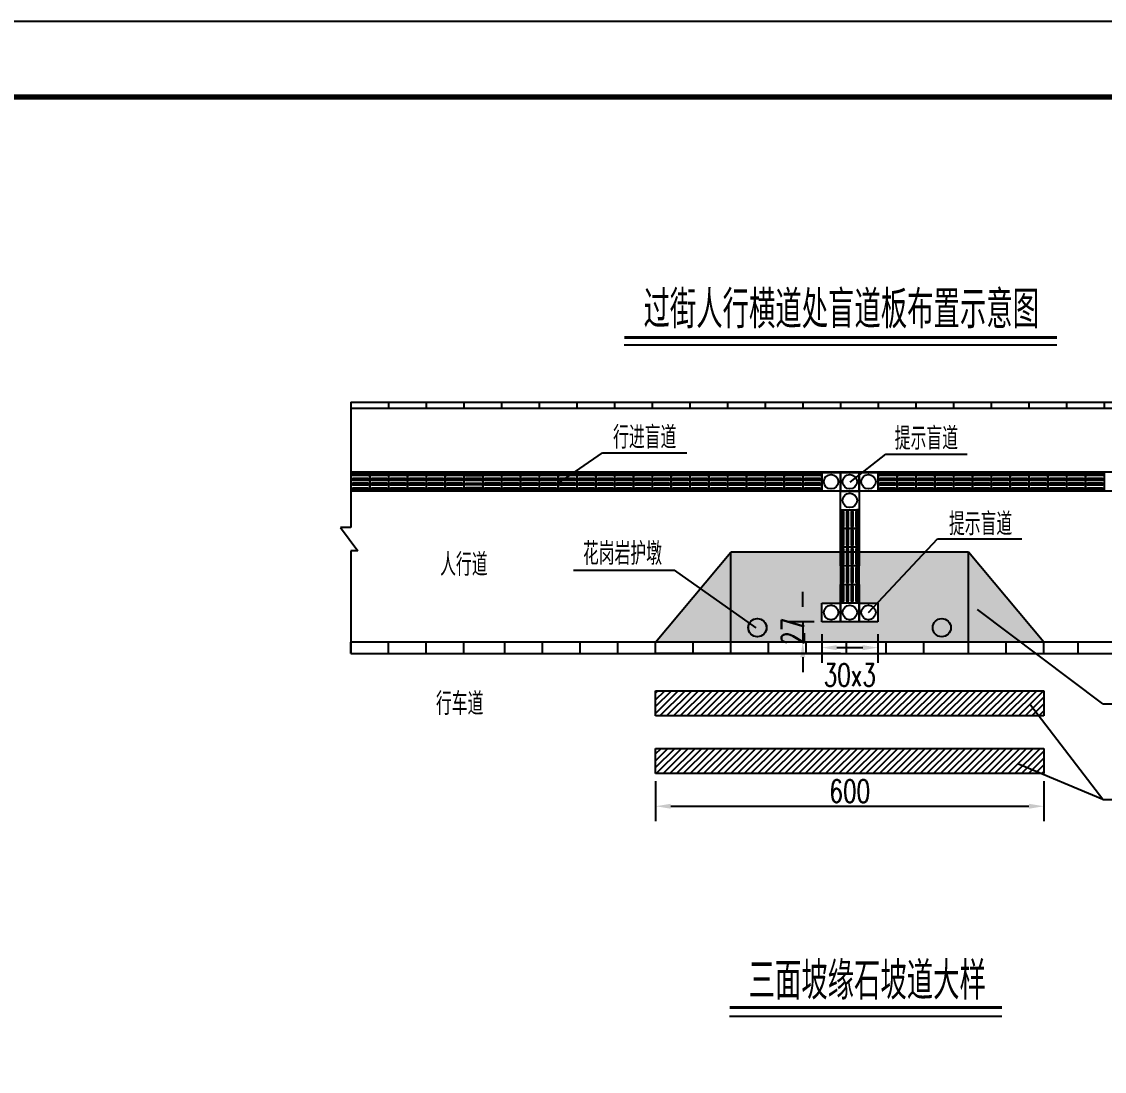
# Model space of a CAD drawing. Extents: x 2509 to 5569, y -317 to -20.
# Drawn here: x 4912.8 to 5056.5, y -159.9 to -20.5 of the extents above; entities that cross this region are included whole.
import ezdxf

# ---------------------------------------------------------------- set-up
doc = ezdxf.new("R2010")
doc.units = 0
doc.header["$LTSCALE"] = 5
doc.header["$PDMODE"] = 32
doc.layers.get('0').update_dxf_attribs({"linetype": 'CONTINUOUS'})
doc.layers.get('Defpoints').update_dxf_attribs({"linetype": 'CONTINUOUS'})
for name, color, linetype in [('DIMENSION', 2, 'CONTINUOUS'), ('PP-COM', 7, 'CONTINUOUS'), ('图框', 7, 'CONTINUOUS'), ('文字字符', 7, 'CONTINUOUS'), ('说明', 7, 'CONTINUOUS')]:
    doc.layers.add(name, color=color, linetype=linetype)
doc.styles.get("Standard").update_dxf_attribs({"font": 'simplex1.shx', "width": 0.7, "bigfont": 'hztxt.shx'})
doc.dimstyles.new('副本 (3)ISO-25', dxfattribs={"dimtxt": 3, "dimasz": 2, "dimexe": 2, "dimexo": 1, "dimgap": 0.5, "dimtad": 1, "dimlfac": 0.83333, "dimdsep": 46, "dimtxsty": 'Standard', "dimcen": 0.9, "dimclrd": 4, "dimclre": 4, "dimclrt": 7, "dimadec": 0, "dimazin": 2, "dimtfac": 1, "dimtmove": 2, "dimatfit": 3, "dimfxl": 0, "dimlwd": -1, "dimlwe": -1, "dimarcsym": 0})
pattern_1 = [(37.5, (4131.9129, -664.8555), (-0.048001, 1.4682397), [0, -1.15824, 0, -1.2954, 0, -1.23825]), (7.5, (4131.913, -664.8555), (1.34857, 2.1504753), [0, -0.62484, 0, -1.04394, 0, -0.40005]), (327.5, (4130.9757, -664.8555), (2.3729771, 0.0043116), [0, -0.381, 0, -1.3716, 0, -1.7907]), (317.5, (4130.9757, -664.8555), (2.2906694, 0.668788), [0, -0.1905, 0, -0.89916, 0, -1.0287])]
pattern_2 = [(45, (4115.5218, -671.3673), (-0.4490128, 0.4490128), [])]

# ---------------------------------------------------------------- blocks, each defined once
blk = doc.blocks.new('2')
blk.add_line((0, 0), (0, -8))
blk = doc.blocks.new('4')
blk.add_line((0, 0), (0, 15))
blk = doc.blocks.new('*D50')
at = {"layer": 'Defpoints', "color": 0}
for p in [(5019, -100.81), (5026.44, -100.81), (5026.44, -103.6)]:
    blk.add_point(p, dxfattribs=at)
at = {"layer": '说明', "color": 4}
for p, q in [((5019, -101.81), (5019, -105.6)), ((5026.44, -101.81), (5026.44, -105.6)), ((5021, -103.6), (5024.44, -103.6))]:
    blk.add_line(p, q, dxfattribs=at)
for points in [[(5021, -103.27), (5021, -103.94), (5019, -103.6)], [(5024.44, -103.27), (5024.44, -103.94), (5026.44, -103.6)]]:
    blk.add_solid(points, dxfattribs=at)
at = {"layer": '说明', "color": 7, "insert": (5022.72, -107.23), "char_height": 3, "attachment_point": 5}
blk.add_mtext('30x3', dxfattribs=at)
blk = doc.blocks.new('*D37')
at = {"layer": 'Defpoints', "color": 0}
for p in [(5019, -100.17), (5016.48, -102.87), (5019, -102.87)]:
    blk.add_point(p, dxfattribs=at)
at = {"layer": '说明', "color": 4}
for p, q in [((5016.48, -98.17), (5016.48, -96.17)), ((5018, -100.17), (5014.48, -100.17)), ((5016.48, -100.17), (5016.48, -102.87)), ((5018, -102.87), (5014.48, -102.87)), ((5016.48, -104.87), (5016.48, -106.87))]:
    blk.add_line(p, q, dxfattribs=at)
for points in [[(5016.15, -98.17), (5016.82, -98.17), (5016.48, -100.17)], [(5016.15, -104.87), (5016.82, -104.87), (5016.48, -102.87)]]:
    blk.add_solid(points, dxfattribs=at)
at = {"layer": '说明', "color": 7, "insert": (5015.15, -101.43), "char_height": 3, "attachment_point": 5, "rotation": 90}
blk.add_mtext('27', dxfattribs=at)
blk = doc.blocks.new('*D52')
at = {"layer": 'Defpoints', "color": 0}
for p in [(4996.95, -120.33), (5048.49, -120.33), (5048.49, -124.66)]:
    blk.add_point(p, dxfattribs=at)
at = {"layer": '说明', "color": 4}
for p, q in [((4996.95, -121.33), (4996.95, -126.66)), ((5048.49, -121.33), (5048.49, -126.66)), ((4998.95, -124.66), (5046.49, -124.66))]:
    blk.add_line(p, q, dxfattribs=at)
for points in [[(4998.95, -124.33), (4998.95, -124.99), (4996.95, -124.66)], [(5046.49, -124.33), (5046.49, -124.99), (5048.49, -124.66)]]:
    blk.add_solid(points, dxfattribs=at)
at = {"layer": '说明', "color": 7, "insert": (5022.72, -122.66), "char_height": 3, "attachment_point": 5}
blk.add_mtext('600', dxfattribs=at)

msp = doc.modelspace()

# ---------------------------------------------------------------- hatches: boundary and pattern name
at = {"layer": 'DIMENSION'}
h = msp.add_hatch(dxfattribs=at)
h.set_pattern_fill('ANSI31', color=256, scale=0.2, style=0)
h.set_pattern_definition(pattern_2)
h.paths.add_polyline_path([(4996.949, -109.323), (4996.949, -112.67), (5048.491, -112.67), (5048.491, -109.323)])
h = msp.add_hatch(dxfattribs=at)
h.set_pattern_fill('ANSI31', color=256, scale=0.2, style=0)
h.set_pattern_definition(pattern_2)
h.paths.add_polyline_path([(5048.491, -120.329), (5048.491, -116.982), (4996.949, -116.982), (4996.949, -120.329)])
at = {"layer": 'PP-COM'}
h = msp.add_hatch(color=256, dxfattribs=at)
edge = h.paths.add_edge_path()
edge.add_arc((5010.462, -100.945), 1.206, 0, 360)
h = msp.add_hatch(color=256, dxfattribs=at)
edge = h.paths.add_edge_path()
edge.add_arc((5034.93, -100.945), 1.206, 0, 360)
at = {"layer": '说明'}
h = msp.add_hatch(dxfattribs=at)
h.set_pattern_fill('AR-SAND', color=2, scale=0.03, style=0)
h.set_pattern_definition(pattern_1)
h.paths.add_polyline_path([(5038.491, -90.91), (5048.491, -102.871), (5038.491, -102.871)])
h.paths.add_polyline_path([(5023.96, -95.211), (5023.96, -92.731), (5023.96, -90.91), (5038.491, -90.91), (5038.491, -102.871), (5006.949, -102.871), (5006.949, -90.91), (5012.691, -90.91), (5019.073, -97.691), (5019, -97.691), (5019, -100.171), (5021.48, -100.171), (5023.96, -100.171), (5026.44, -100.171), (5026.44, -97.691), (5023.96, -97.691)])
h.paths.add_polyline_path([(5033.785, -100.945, 1), (5036.197, -100.945, 1)], flags=16)
h.paths.add_polyline_path([(5009.304, -100.945, 1), (5011.715, -100.945, 1)], flags=16)
h.paths.add_polyline_path([(4958.94, -90.736), (4958.02, -90.736), (4960.299, -87.67), (4958.94, -87.67), (4958.94, -82.811), (5021.48, -82.811), (5021.48, -85.291), (5021.48, -87.771), (5021.48, -90.251), (5021.48, -90.91), (5006.949, -90.91), (5006.949, -102.871), (5006.949, -104.371), (4958.94, -104.371), (4958.94, -102.108), (4986.354, -102.108), (4986.354, -93.656), (4958.94, -93.656)], flags=17)
h.paths.add_polyline_path([(4958.94, -90.736), (4958.02, -90.736), (4960.299, -87.67), (4958.94, -87.67), (4958.94, -82.811), (5021.48, -82.811), (5021.48, -85.291), (5021.48, -87.771), (5021.48, -90.251), (5021.48, -90.91), (5006.949, -90.91), (5006.949, -102.871), (5006.949, -104.371), (4958.94, -104.371), (4958.94, -102.871), (4958.94, -102.108), (4986.354, -102.108), (4986.354, -93.656), (4958.94, -93.656)], flags=17)
h.paths.add_polyline_path([(5012.691, -90.91), (5021.48, -90.91), (5021.48, -92.731), (5021.48, -95.211), (5021.48, -97.691), (5019.073, -97.691)], flags=17)
h.paths.add_polyline_path([(4980.239, -90.266), (4966.545, -90.266), (4966.545, -83.999), (4980.239, -83.999)], flags=8)
h.paths.add_polyline_path([(5011.95, -90.117), (4994.387, -90.117), (4994.387, -83.851), (5011.95, -83.851)], flags=8)
h = msp.add_hatch(dxfattribs=at)
h.set_pattern_fill('AR-SAND', color=2, scale=0.03, style=0)
h.set_pattern_definition(pattern_1)
h.paths.add_polyline_path([(5006.949, -90.91), (4996.949, -102.871), (5006.949, -102.871)])
h.paths.add_polyline_path([(5021.48, -95.211), (5021.48, -92.731), (5021.48, -90.91), (5006.949, -90.91), (5006.949, -102.871), (5038.491, -102.871), (5038.491, -90.91), (5032.749, -90.91), (5026.367, -97.691), (5026.44, -97.691), (5026.44, -100.171), (5023.96, -100.171), (5021.48, -100.171), (5019, -100.171), (5019, -97.691), (5021.48, -97.691)])
h.paths.add_polyline_path([(5011.654, -100.945, -1), (5009.242, -100.945, -1)], flags=16)
h.paths.add_polyline_path([(5036.135, -100.945, -1), (5033.724, -100.945, -1)], flags=16)
h.paths.add_polyline_path([(5086.5, -90.736), (5087.419, -90.736), (5085.141, -87.67), (5086.5, -87.67), (5086.5, -82.811), (5023.96, -82.811), (5023.96, -85.291), (5023.96, -87.771), (5023.96, -90.251), (5023.96, -90.91), (5038.491, -90.91), (5038.491, -102.871), (5038.491, -104.371), (5086.5, -104.371), (5086.5, -102.108), (5059.085, -102.108), (5059.085, -93.656), (5086.5, -93.656)], flags=17)
h.paths.add_polyline_path([(5086.5, -90.736), (5087.419, -90.736), (5085.141, -87.67), (5086.5, -87.67), (5086.5, -82.811), (5023.96, -82.811), (5023.96, -85.291), (5023.96, -87.771), (5023.96, -90.251), (5023.96, -90.91), (5038.491, -90.91), (5038.491, -102.871), (5038.491, -104.371), (5086.5, -104.371), (5086.5, -102.871), (5086.5, -102.108), (5059.085, -102.108), (5059.085, -93.656), (5086.5, -93.656)], flags=17)
h.paths.add_polyline_path([(5032.749, -90.91), (5023.96, -90.91), (5023.96, -92.731), (5023.96, -95.211), (5023.96, -97.691), (5026.367, -97.691)], flags=17)
h.paths.add_polyline_path([(5065.2, -90.266), (5078.894, -90.266), (5078.894, -83.999), (5065.2, -83.999)], flags=8)
h.paths.add_polyline_path([(5033.49, -90.117), (5051.052, -90.117), (5051.052, -83.851), (5033.49, -83.851)], flags=8)

# ---------------------------------------------------------------- linework, layer by layer
for p, q in [((4956.5, -71.023), (5086.5, -71.023)), ((4956.5, -71.023), (4956.5, -71.823)), ((4956.5, -71.023), (4956.5, -87.67)), ((4956.5, -71.823), (5086.5, -71.823)), ((5086.5, -80.311), (4956.5, -80.311)), ((5019, -80.331), (5019, -80.331)), ((5019, -80.331), (5019, -82.811)), ((5021.48, -82.811), (5021.48, -80.331)), ((5023.96, -82.811), (5023.96, -80.331)), ((5026.52, -80.331), (5029, -80.331)), ((5026.52, -82.811), (5026.52, -80.331)), ((5029, -80.331), (5029, -82.811)), ((5029.02, -80.331), (5031.5, -80.331)), ((5029.02, -82.811), (5029.02, -80.331)), ((5031.5, -80.331), (5031.5, -82.811)), ((5031.52, -80.331), (5034, -80.331)), ((5031.52, -82.811), (5031.52, -80.331)), ((5034, -80.331), (5034, -82.811)), ((5034.02, -80.331), (5036.5, -80.331)), ((5034.02, -82.811), (5034.02, -80.331)), ((5036.5, -80.331), (5036.5, -82.811)), ((5036.52, -80.331), (5039, -80.331)), ((5036.52, -82.811), (5036.52, -80.331)), ((5039, -80.331), (5039, -82.811)), ((5039.02, -80.331), (5041.5, -80.331)), ((5039.02, -82.811), (5039.02, -80.331)), ((5041.5, -80.331), (5041.5, -82.811)), ((5041.52, -80.331), (5044, -80.331)), ((5041.52, -82.811), (5041.52, -80.331)), ((5044, -80.331), (5044, -82.811)), ((5044.02, -80.331), (5046.5, -80.331)), ((5044.02, -82.811), (5044.02, -80.331)), ((5046.5, -80.331), (5046.5, -82.811)), ((5046.52, -80.331), (5049, -80.331)), ((5046.52, -82.811), (5046.52, -80.331)), ((5049, -80.331), (5049, -82.811)), ((5049.02, -80.331), (5051.5, -80.331)), ((5049.02, -82.811), (5049.02, -80.331)), ((5051.5, -80.331), (5051.5, -82.811)), ((5051.52, -80.331), (5054, -80.331)), ((5051.52, -82.811), (5051.52, -80.331)), ((5054, -80.331), (5054, -82.811)), ((5054.02, -80.331), (5056.5, -80.331)), ((5054.02, -82.811), (5054.02, -80.331)), ((5056.5, -80.331), (5056.5, -82.811)), ((5086.5, -82.811), (4956.5, -82.811)), ((4956.52, -82.811), (4956.52, -82.501)), ((4959, -82.811), (4956.52, -82.811)), ((4961.52, -82.811), (4961.52, -82.501)), ((4964.02, -82.811), (4964.02, -82.501)), ((4966.52, -82.811), (4966.52, -82.501)), ((4969.02, -82.811), (4969.02, -82.501)), ((4971.52, -82.811), (4971.52, -82.501)), ((4974.02, -82.811), (4974.02, -82.501)), ((4976.52, -82.811), (4976.52, -82.501)), ((4979.02, -82.811), (4979.02, -82.501)), ((4981.52, -82.811), (4981.52, -82.501)), ((4984.02, -82.811), (4984.02, -82.501)), ((4986.52, -82.811), (4986.52, -82.501)), ((4989.02, -82.811), (4989.02, -82.501)), ((4991.52, -82.811), (4991.52, -82.501)), ((4994.02, -82.811), (4994.02, -82.501)), ((4996.52, -82.811), (4996.52, -82.501)), ((4999.02, -82.811), (4999.02, -82.501)), ((5001.52, -82.811), (5001.52, -82.501)), ((5004.02, -82.811), (5004.02, -82.501)), ((5006.52, -82.811), (5006.52, -82.501)), ((5009.02, -82.811), (5009.02, -82.501)), ((5021.48, -82.811), (5019, -82.811)), ((5021.48, -82.811), (5021.17, -82.811)), ((5023.96, -82.811), (5021.48, -82.811)), ((5021.48, -85.291), (5021.48, -82.811)), ((5021.48, -82.811), (5023.96, -82.811)), ((5023.96, -82.811), (5023.65, -82.811)), ((5026.44, -82.811), (5023.96, -82.811)), ((5023.96, -82.811), (5023.96, -85.291)), ((5026.44, -82.811), (5026.13, -82.811)), ((5029.02, -82.811), (5029.02, -82.501)), ((5031.52, -82.811), (5031.52, -82.501)), ((5034.02, -82.811), (5034.02, -82.501)), ((5036.52, -82.811), (5036.52, -82.501)), ((5039.02, -82.811), (5039.02, -82.501)), ((5041.52, -82.811), (5041.52, -82.501)), ((5044.02, -82.811), (5044.02, -82.501)), ((5046.52, -82.811), (5046.52, -82.501)), ((5049.02, -82.811), (5049.02, -82.501)), ((5021.48, -85.291), (5023.96, -85.291)), ((5021.48, -85.291), (5021.79, -85.291)), ((5023.96, -85.291), (5023.65, -85.291)), ((5021.48, -87.771), (5023.96, -87.771)), ((5021.48, -87.771), (5021.79, -87.771)), ((5023.96, -90.251), (5021.48, -90.251)), ((5021.48, -90.251), (5021.79, -90.251)), ((5038.491, -90.91), (5006.949, -90.91)), ((5023.96, -92.731), (5021.48, -92.731)), ((5021.48, -92.731), (5021.79, -92.731)), ((5021.48, -95.211), (5023.96, -95.211)), ((5021.48, -95.211), (5021.79, -95.211)), ((5019, -100.171), (5019, -97.691)), ((5019, -97.691), (5021.48, -97.691)), ((5021.48, -100.171), (5021.48, -97.691)), ((5021.48, -97.691), (5021.48, -100.171)), ((5023.96, -97.691), (5021.48, -97.691)), ((5023.96, -97.691), (5023.96, -100.171)), ((5023.96, -100.171), (5023.96, -97.691)), ((5023.96, -97.691), (5026.44, -97.691)), ((5026.44, -97.691), (5026.44, -100.171)), ((5021.48, -100.171), (5019, -100.171)), ((5023.96, -100.171), (5021.48, -100.171)), ((5026.44, -100.171), (5023.96, -100.171)), ((5086.5, -102.871), (4956.5, -102.871)), ((4956.5, -104.371), (5086.5, -104.371)), ((5021.5, -104.371), (4996.949, -104.371)), ((4996.949, -109.323), (5048.491, -109.323)), ((4996.949, -112.67), (4996.949, -109.323)), ((5048.491, -109.323), (5048.491, -112.67)), ((5048.491, -112.67), (4996.949, -112.67)), ((4996.949, -116.982), (5048.491, -116.982)), ((4996.949, -120.329), (4996.949, -116.982)), ((5048.491, -116.982), (5048.491, -120.329)), ((5048.491, -120.329), (4996.949, -120.329))]:
    msp.add_line(p, q)
for points in [[(5149.201, -317.485), (5149.201, -20.485), (4729.201, -20.485), (4729.201, -317.485)], [(5023.96, -85.291), (5023.96, -87.771), (5021.48, -87.771), (5021.48, -85.291)]]:
    msp.add_lwpolyline(points, close=True)
for points in [[(4956.52, -82.811), (4956.52, -80.331), (4959, -80.331), (4959, -82.811)], [(4959.02, -82.811), (4959.02, -80.331), (4961.5, -80.331), (4961.5, -82.811)], [(4961.52, -82.811), (4961.52, -80.331), (4964, -80.331), (4964, -82.811)], [(4964.02, -82.811), (4964.02, -80.331), (4966.5, -80.331), (4966.5, -82.811)], [(4966.52, -82.811), (4966.52, -80.331), (4969, -80.331), (4969, -82.811)], [(4969.02, -82.811), (4969.02, -80.331), (4971.5, -80.331), (4971.5, -82.811)], [(4971.52, -82.811), (4971.52, -80.331), (4974, -80.331), (4974, -82.811)], [(4974.02, -82.811), (4974.02, -80.331), (4976.5, -80.331), (4976.5, -82.811)], [(4976.52, -82.811), (4976.52, -80.331), (4979, -80.331), (4979, -82.811)], [(4979.02, -82.811), (4979.02, -80.331), (4981.5, -80.331), (4981.5, -82.811)], [(4981.52, -82.811), (4981.52, -80.331), (4984, -80.331), (4984, -82.811)], [(4984.02, -82.811), (4984.02, -80.331), (4986.5, -80.331), (4986.5, -82.811)], [(4986.52, -82.811), (4986.52, -80.331), (4989, -80.331), (4989, -82.811)], [(4989.02, -82.811), (4989.02, -80.331), (4991.5, -80.331), (4991.5, -82.811)], [(4991.52, -82.811), (4991.52, -80.331), (4994, -80.331), (4994, -82.811)], [(4994.02, -82.811), (4994.02, -80.331), (4996.5, -80.331), (4996.5, -82.811)], [(4996.52, -82.811), (4996.52, -80.331), (4999, -80.331), (4999, -82.811)], [(4999.02, -82.811), (4999.02, -80.331), (5001.5, -80.331), (5001.5, -82.811)], [(5001.52, -82.811), (5001.52, -80.331), (5004, -80.331), (5004, -82.811)], [(5004.02, -82.811), (5004.02, -80.331), (5006.5, -80.331), (5006.5, -82.811)], [(5006.52, -82.811), (5006.52, -80.331), (5009, -80.331), (5009, -82.811)], [(5009.02, -82.811), (5009.02, -80.331), (5011.5, -80.331), (5011.5, -82.811)], [(5011.52, -82.811), (5011.52, -80.331), (5014, -80.331), (5014, -82.811)], [(5014.02, -82.811), (5014.02, -80.331), (5016.5, -80.331), (5016.5, -82.811)], [(5016.52, -82.811), (5016.52, -80.331), (5019, -80.331)], [(5019, -82.811), (5019, -80.331), (5021.48, -80.331), (5021.48, -82.811)], [(5021.48, -80.331), (5023.96, -80.331), (5023.96, -82.811)], [(5023.96, -80.331), (5026.44, -80.331), (5026.44, -82.811)], [(5021.48, -92.731), (5021.48, -95.211), (5023.96, -95.211), (5023.96, -92.731), (5021.48, -92.731), (5021.48, -90.251), (5021.48, -87.771)], [(5023.96, -87.771), (5023.96, -90.251), (5021.48, -90.251)], [(5023.96, -90.251), (5023.96, -92.731)], [(5023.96, -95.211), (5023.96, -97.691), (5021.48, -97.691), (5021.48, -95.211)]]:
    msp.add_lwpolyline(points)
at = {"color": 11}
for points in [[(4961.685, -80.641), (4961.685, -80.628)], [(4964.185, -80.641), (4964.185, -80.628)], [(4966.685, -80.641), (4966.685, -80.628)], [(4969.185, -80.641), (4969.185, -80.628)], [(4971.685, -80.641), (4971.685, -80.628)], [(4981.685, -80.641), (4981.685, -80.628)], [(4984.185, -80.641), (4984.185, -80.628)], [(4986.685, -80.641), (4986.685, -80.628)], [(4989.185, -80.641), (4989.185, -80.628)], [(5026.685, -80.641), (5026.685, -80.628)], [(5029.185, -80.641), (5029.185, -80.628)], [(5023.65, -85.456), (5023.662, -85.456)]]:
    msp.add_lwpolyline(points, dxfattribs=at)
at = {"color": 1}
for centre in [(5020.24, -81.571), (5022.72, -81.571), (5025.2, -81.571), (5022.72, -84.051), (5020.24, -98.931), (5022.72, -98.931), (5025.2, -98.931)]:
    msp.add_circle(centre, 0.959, dxfattribs=at)
at = {"layer": 'DIMENSION', "color": 8}
for points in [[(4956.81, -80.766, -1), (4956.81, -80.516), (4957.76, -80.516), (4958.71, -80.516, -1), (4958.71, -80.766), (4957.76, -80.766)], [(4956.81, -81.386), (4957.76, -81.386), (4958.71, -81.386, 1), (4958.71, -81.136), (4957.76, -81.136), (4956.81, -81.136, 1)], [(4956.81, -82.006), (4957.76, -82.006), (4958.71, -82.006, 1), (4958.71, -81.756), (4957.76, -81.756), (4956.81, -81.756, 1)], [(4959.31, -80.766, -1), (4959.31, -80.516), (4960.26, -80.516), (4961.21, -80.516, -1), (4961.21, -80.766), (4960.26, -80.766)], [(4959.31, -81.386), (4960.26, -81.386), (4961.21, -81.386, 1), (4961.21, -81.136), (4960.26, -81.136), (4959.31, -81.136, 1)], [(4959.31, -82.006), (4960.26, -82.006), (4961.21, -82.006, 1), (4961.21, -81.756), (4960.26, -81.756), (4959.31, -81.756, 1)], [(4961.81, -80.766, -1), (4961.81, -80.516), (4962.76, -80.516), (4963.71, -80.516, -1), (4963.71, -80.766), (4962.76, -80.766)], [(4961.81, -81.386), (4962.76, -81.386), (4963.71, -81.386, 1), (4963.71, -81.136), (4962.76, -81.136), (4961.81, -81.136, 1)], [(4961.81, -82.006), (4962.76, -82.006), (4963.71, -82.006, 1), (4963.71, -81.756), (4962.76, -81.756), (4961.81, -81.756, 1)], [(4964.31, -80.766, -1), (4964.31, -80.516), (4965.26, -80.516), (4966.21, -80.516, -1), (4966.21, -80.766), (4965.26, -80.766)], [(4964.31, -81.386), (4965.26, -81.386), (4966.21, -81.386, 1), (4966.21, -81.136), (4965.26, -81.136), (4964.31, -81.136, 1)], [(4964.31, -82.006), (4965.26, -82.006), (4966.21, -82.006, 1), (4966.21, -81.756), (4965.26, -81.756), (4964.31, -81.756, 1)], [(4966.81, -80.766, -1), (4966.81, -80.516), (4967.76, -80.516), (4968.71, -80.516, -1), (4968.71, -80.766), (4967.76, -80.766)], [(4966.81, -81.386), (4967.76, -81.386), (4968.71, -81.386, 1), (4968.71, -81.136), (4967.76, -81.136), (4966.81, -81.136, 1)], [(4966.81, -82.006), (4967.76, -82.006), (4968.71, -82.006, 1), (4968.71, -81.756), (4967.76, -81.756), (4966.81, -81.756, 1)], [(4969.31, -80.766, -1), (4969.31, -80.516), (4970.26, -80.516), (4971.21, -80.516, -1), (4971.21, -80.766), (4970.26, -80.766)], [(4969.31, -81.386), (4970.26, -81.386), (4971.21, -81.386, 1), (4971.21, -81.136), (4970.26, -81.136), (4969.31, -81.136, 1)], [(4969.31, -82.006), (4970.26, -82.006), (4971.21, -82.006, 1), (4971.21, -81.756), (4970.26, -81.756), (4969.31, -81.756, 1)], [(4973.71, -80.516), (4972.76, -80.516), (4971.81, -80.516, 1), (4971.81, -80.766), (4972.76, -80.766), (4973.71, -80.766, 1)], [(4973.71, -81.136), (4972.76, -81.136), (4971.81, -81.136, 1), (4971.81, -81.386), (4972.76, -81.386), (4973.71, -81.386, 1)], [(4973.71, -81.756, -1), (4973.71, -82.006), (4972.76, -82.006), (4971.81, -82.006, -1), (4971.81, -81.756), (4972.76, -81.756)], [(4974.31, -80.766, -1), (4974.31, -80.516), (4975.26, -80.516), (4976.21, -80.516, -1), (4976.21, -80.766), (4975.26, -80.766)], [(4974.31, -81.386), (4975.26, -81.386), (4976.21, -81.386, 1), (4976.21, -81.136), (4975.26, -81.136), (4974.31, -81.136, 1)], [(4974.31, -82.006), (4975.26, -82.006), (4976.21, -82.006, 1), (4976.21, -81.756), (4975.26, -81.756), (4974.31, -81.756, 1)], [(4976.81, -80.766, -1), (4976.81, -80.516), (4977.76, -80.516), (4978.71, -80.516, -1), (4978.71, -80.766), (4977.76, -80.766)], [(4976.81, -81.386), (4977.76, -81.386), (4978.71, -81.386, 1), (4978.71, -81.136), (4977.76, -81.136), (4976.81, -81.136, 1)], [(4976.81, -82.006), (4977.76, -82.006), (4978.71, -82.006, 1), (4978.71, -81.756), (4977.76, -81.756), (4976.81, -81.756, 1)], [(4979.31, -80.766, -1), (4979.31, -80.516), (4980.26, -80.516), (4981.21, -80.516, -1), (4981.21, -80.766), (4980.26, -80.766)], [(4979.31, -81.386), (4980.26, -81.386), (4981.21, -81.386, 1), (4981.21, -81.136), (4980.26, -81.136), (4979.31, -81.136, 1)], [(4979.31, -82.006), (4980.26, -82.006), (4981.21, -82.006, 1), (4981.21, -81.756), (4980.26, -81.756), (4979.31, -81.756, 1)], [(4981.81, -80.766, -1), (4981.81, -80.516), (4982.76, -80.516), (4983.71, -80.516, -1), (4983.71, -80.766), (4982.76, -80.766)], [(4981.81, -81.386), (4982.76, -81.386), (4983.71, -81.386, 1), (4983.71, -81.136), (4982.76, -81.136), (4981.81, -81.136, 1)], [(4981.81, -82.006), (4982.76, -82.006), (4983.71, -82.006, 1), (4983.71, -81.756), (4982.76, -81.756), (4981.81, -81.756, 1)], [(4984.31, -80.766, -1), (4984.31, -80.516), (4985.26, -80.516), (4986.21, -80.516, -1), (4986.21, -80.766), (4985.26, -80.766)], [(4984.31, -81.386), (4985.26, -81.386), (4986.21, -81.386, 1), (4986.21, -81.136), (4985.26, -81.136), (4984.31, -81.136, 1)], [(4984.31, -82.006), (4985.26, -82.006), (4986.21, -82.006, 1), (4986.21, -81.756), (4985.26, -81.756), (4984.31, -81.756, 1)], [(4986.81, -80.766, -1), (4986.81, -80.516), (4987.76, -80.516), (4988.71, -80.516, -1), (4988.71, -80.766), (4987.76, -80.766)], [(4986.81, -81.386), (4987.76, -81.386), (4988.71, -81.386, 1), (4988.71, -81.136), (4987.76, -81.136), (4986.81, -81.136, 1)], [(4986.81, -82.006), (4987.76, -82.006), (4988.71, -82.006, 1), (4988.71, -81.756), (4987.76, -81.756), (4986.81, -81.756, 1)], [(4989.31, -80.766, -1), (4989.31, -80.516), (4990.26, -80.516), (4991.21, -80.516, -1), (4991.21, -80.766), (4990.26, -80.766)], [(4989.31, -81.386), (4990.26, -81.386), (4991.21, -81.386, 1), (4991.21, -81.136), (4990.26, -81.136), (4989.31, -81.136, 1)], [(4989.31, -82.006), (4990.26, -82.006), (4991.21, -82.006, 1), (4991.21, -81.756), (4990.26, -81.756), (4989.31, -81.756, 1)], [(4991.81, -80.766, -1), (4991.81, -80.516), (4992.76, -80.516), (4993.71, -80.516, -1), (4993.71, -80.766), (4992.76, -80.766)], [(4991.81, -81.386), (4992.76, -81.386), (4993.71, -81.386, 1), (4993.71, -81.136), (4992.76, -81.136), (4991.81, -81.136, 1)], [(4991.81, -82.006), (4992.76, -82.006), (4993.71, -82.006, 1), (4993.71, -81.756), (4992.76, -81.756), (4991.81, -81.756, 1)], [(4994.31, -80.766, -1), (4994.31, -80.516), (4995.26, -80.516), (4996.21, -80.516, -1), (4996.21, -80.766), (4995.26, -80.766)], [(4994.31, -81.386), (4995.26, -81.386), (4996.21, -81.386, 1), (4996.21, -81.136), (4995.26, -81.136), (4994.31, -81.136, 1)], [(4994.31, -82.006), (4995.26, -82.006), (4996.21, -82.006, 1), (4996.21, -81.756), (4995.26, -81.756), (4994.31, -81.756, 1)], [(4996.81, -80.766, -1), (4996.81, -80.516), (4997.76, -80.516), (4998.71, -80.516, -1), (4998.71, -80.766), (4997.76, -80.766)], [(4996.81, -81.386), (4997.76, -81.386), (4998.71, -81.386, 1), (4998.71, -81.136), (4997.76, -81.136), (4996.81, -81.136, 1)], [(4996.81, -82.006), (4997.76, -82.006), (4998.71, -82.006, 1), (4998.71, -81.756), (4997.76, -81.756), (4996.81, -81.756, 1)], [(4999.31, -80.766, -1), (4999.31, -80.516), (5000.26, -80.516), (5001.21, -80.516, -1), (5001.21, -80.766), (5000.26, -80.766)], [(4999.31, -81.386), (5000.26, -81.386), (5001.21, -81.386, 1), (5001.21, -81.136), (5000.26, -81.136), (4999.31, -81.136, 1)], [(4999.31, -82.006), (5000.26, -82.006), (5001.21, -82.006, 1), (5001.21, -81.756), (5000.26, -81.756), (4999.31, -81.756, 1)], [(5001.81, -80.766, -1), (5001.81, -80.516), (5002.76, -80.516), (5003.71, -80.516, -1), (5003.71, -80.766), (5002.76, -80.766)], [(5001.81, -81.386), (5002.76, -81.386), (5003.71, -81.386, 1), (5003.71, -81.136), (5002.76, -81.136), (5001.81, -81.136, 1)], [(5001.81, -82.006), (5002.76, -82.006), (5003.71, -82.006, 1), (5003.71, -81.756), (5002.76, -81.756), (5001.81, -81.756, 1)], [(5004.31, -80.766, -1), (5004.31, -80.516), (5005.26, -80.516), (5006.21, -80.516, -1), (5006.21, -80.766), (5005.26, -80.766)], [(5004.31, -81.386), (5005.26, -81.386), (5006.21, -81.386, 1), (5006.21, -81.136), (5005.26, -81.136), (5004.31, -81.136, 1)], [(5004.31, -82.006), (5005.26, -82.006), (5006.21, -82.006, 1), (5006.21, -81.756), (5005.26, -81.756), (5004.31, -81.756, 1)], [(5006.81, -80.766, -1), (5006.81, -80.516), (5007.76, -80.516), (5008.71, -80.516, -1), (5008.71, -80.766), (5007.76, -80.766)], [(5006.81, -81.386), (5007.76, -81.386), (5008.71, -81.386, 1), (5008.71, -81.136), (5007.76, -81.136), (5006.81, -81.136, 1)], [(5006.81, -82.006), (5007.76, -82.006), (5008.71, -82.006, 1), (5008.71, -81.756), (5007.76, -81.756), (5006.81, -81.756, 1)], [(5009.31, -80.766, -1), (5009.31, -80.516), (5010.26, -80.516), (5011.21, -80.516, -1), (5011.21, -80.766), (5010.26, -80.766)], [(5009.31, -81.386), (5010.26, -81.386), (5011.21, -81.386, 1), (5011.21, -81.136), (5010.26, -81.136), (5009.31, -81.136, 1)], [(5009.31, -82.006), (5010.26, -82.006), (5011.21, -82.006, 1), (5011.21, -81.756), (5010.26, -81.756), (5009.31, -81.756, 1)], [(5011.81, -80.766, -1), (5011.81, -80.516), (5012.76, -80.516), (5013.71, -80.516, -1), (5013.71, -80.766), (5012.76, -80.766)], [(5011.81, -81.386), (5012.76, -81.386), (5013.71, -81.386, 1), (5013.71, -81.136), (5012.76, -81.136), (5011.81, -81.136, 1)], [(5011.81, -82.006), (5012.76, -82.006), (5013.71, -82.006, 1), (5013.71, -81.756), (5012.76, -81.756), (5011.81, -81.756, 1)], [(5014.31, -80.766, -1), (5014.31, -80.516), (5015.26, -80.516), (5016.21, -80.516, -1), (5016.21, -80.766), (5015.26, -80.766)], [(5014.31, -81.386), (5015.26, -81.386), (5016.21, -81.386, 1), (5016.21, -81.136), (5015.26, -81.136), (5014.31, -81.136, 1)], [(5014.31, -82.006), (5015.26, -82.006), (5016.21, -82.006, 1), (5016.21, -81.756), (5015.26, -81.756), (5014.31, -81.756, 1)], [(5016.81, -80.766, -1), (5016.81, -80.516), (5017.76, -80.516), (5018.71, -80.516, -1), (5018.71, -80.766), (5017.76, -80.766)], [(5016.81, -81.386), (5017.76, -81.386), (5018.71, -81.386, 1), (5018.71, -81.136), (5017.76, -81.136), (5016.81, -81.136, 1)], [(5016.81, -82.006), (5017.76, -82.006), (5018.71, -82.006, 1), (5018.71, -81.756), (5017.76, -81.756), (5016.81, -81.756, 1)], [(5026.81, -80.766, -1), (5026.81, -80.516), (5027.76, -80.516), (5028.71, -80.516, -1), (5028.71, -80.766), (5027.76, -80.766)], [(5026.81, -81.386), (5027.76, -81.386), (5028.71, -81.386, 1), (5028.71, -81.136), (5027.76, -81.136), (5026.81, -81.136, 1)], [(5026.81, -82.006), (5027.76, -82.006), (5028.71, -82.006, 1), (5028.71, -81.756), (5027.76, -81.756), (5026.81, -81.756, 1)], [(5029.31, -80.766, -1), (5029.31, -80.516), (5030.26, -80.516), (5031.21, -80.516, -1), (5031.21, -80.766), (5030.26, -80.766)], [(5029.31, -81.386), (5030.26, -81.386), (5031.21, -81.386, 1), (5031.21, -81.136), (5030.26, -81.136), (5029.31, -81.136, 1)], [(5029.31, -82.006), (5030.26, -82.006), (5031.21, -82.006, 1), (5031.21, -81.756), (5030.26, -81.756), (5029.31, -81.756, 1)], [(5031.81, -80.766, -1), (5031.81, -80.516), (5032.76, -80.516), (5033.71, -80.516, -1), (5033.71, -80.766), (5032.76, -80.766)], [(5031.81, -81.386), (5032.76, -81.386), (5033.71, -81.386, 1), (5033.71, -81.136), (5032.76, -81.136), (5031.81, -81.136, 1)], [(5031.81, -82.006), (5032.76, -82.006), (5033.71, -82.006, 1), (5033.71, -81.756), (5032.76, -81.756), (5031.81, -81.756, 1)], [(5034.31, -80.766, -1), (5034.31, -80.516), (5035.26, -80.516), (5036.21, -80.516, -1), (5036.21, -80.766), (5035.26, -80.766)], [(5034.31, -81.386), (5035.26, -81.386), (5036.21, -81.386, 1), (5036.21, -81.136), (5035.26, -81.136), (5034.31, -81.136, 1)], [(5034.31, -82.006), (5035.26, -82.006), (5036.21, -82.006, 1), (5036.21, -81.756), (5035.26, -81.756), (5034.31, -81.756, 1)], [(5036.81, -80.766, -1), (5036.81, -80.516), (5037.76, -80.516), (5038.71, -80.516, -1), (5038.71, -80.766), (5037.76, -80.766)], [(5036.81, -81.386), (5037.76, -81.386), (5038.71, -81.386, 1), (5038.71, -81.136), (5037.76, -81.136), (5036.81, -81.136, 1)], [(5036.81, -82.006), (5037.76, -82.006), (5038.71, -82.006, 1), (5038.71, -81.756), (5037.76, -81.756), (5036.81, -81.756, 1)], [(5039.31, -80.766, -1), (5039.31, -80.516), (5040.26, -80.516), (5041.21, -80.516, -1), (5041.21, -80.766), (5040.26, -80.766)], [(5039.31, -81.386), (5040.26, -81.386), (5041.21, -81.386, 1), (5041.21, -81.136), (5040.26, -81.136), (5039.31, -81.136, 1)], [(5039.31, -82.006), (5040.26, -82.006), (5041.21, -82.006, 1), (5041.21, -81.756), (5040.26, -81.756), (5039.31, -81.756, 1)], [(5041.81, -80.766, -1), (5041.81, -80.516), (5042.76, -80.516), (5043.71, -80.516, -1), (5043.71, -80.766), (5042.76, -80.766)], [(5041.81, -81.386), (5042.76, -81.386), (5043.71, -81.386, 1), (5043.71, -81.136), (5042.76, -81.136), (5041.81, -81.136, 1)], [(5041.81, -82.006), (5042.76, -82.006), (5043.71, -82.006, 1), (5043.71, -81.756), (5042.76, -81.756), (5041.81, -81.756, 1)], [(5044.31, -80.766, -1), (5044.31, -80.516), (5045.26, -80.516), (5046.21, -80.516, -1), (5046.21, -80.766), (5045.26, -80.766)], [(5044.31, -81.386), (5045.26, -81.386), (5046.21, -81.386, 1), (5046.21, -81.136), (5045.26, -81.136), (5044.31, -81.136, 1)], [(5044.31, -82.006), (5045.26, -82.006), (5046.21, -82.006, 1), (5046.21, -81.756), (5045.26, -81.756), (5044.31, -81.756, 1)], [(5046.81, -80.766, -1), (5046.81, -80.516), (5047.76, -80.516), (5048.71, -80.516, -1), (5048.71, -80.766), (5047.76, -80.766)], [(5046.81, -81.386), (5047.76, -81.386), (5048.71, -81.386, 1), (5048.71, -81.136), (5047.76, -81.136), (5046.81, -81.136, 1)], [(5046.81, -82.006), (5047.76, -82.006), (5048.71, -82.006, 1), (5048.71, -81.756), (5047.76, -81.756), (5046.81, -81.756, 1)], [(5049.31, -80.766, -1), (5049.31, -80.516), (5050.26, -80.516), (5051.21, -80.516, -1), (5051.21, -80.766), (5050.26, -80.766)], [(5049.31, -81.386), (5050.26, -81.386), (5051.21, -81.386, 1), (5051.21, -81.136), (5050.26, -81.136), (5049.31, -81.136, 1)], [(5049.31, -82.006), (5050.26, -82.006), (5051.21, -82.006, 1), (5051.21, -81.756), (5050.26, -81.756), (5049.31, -81.756, 1)], [(5051.81, -80.766, -1), (5051.81, -80.516), (5052.76, -80.516), (5053.71, -80.516, -1), (5053.71, -80.766), (5052.76, -80.766)], [(5051.81, -81.386), (5052.76, -81.386), (5053.71, -81.386, 1), (5053.71, -81.136), (5052.76, -81.136), (5051.81, -81.136, 1)], [(5051.81, -82.006), (5052.76, -82.006), (5053.71, -82.006, 1), (5053.71, -81.756), (5052.76, -81.756), (5051.81, -81.756, 1)], [(5054.31, -80.766, -1), (5054.31, -80.516), (5055.26, -80.516), (5056.21, -80.516, -1), (5056.21, -80.766), (5055.26, -80.766)], [(5054.31, -81.386), (5055.26, -81.386), (5056.21, -81.386, 1), (5056.21, -81.136), (5055.26, -81.136), (5054.31, -81.136, 1)], [(5054.31, -82.006), (5055.26, -82.006), (5056.21, -82.006, 1), (5056.21, -81.756), (5055.26, -81.756), (5054.31, -81.756, 1)], [(4956.81, -82.626, -1), (4956.81, -82.376), (4957.76, -82.376), (4958.71, -82.376, -1), (4958.71, -82.626), (4957.76, -82.626)], [(4959.31, -82.626, -1), (4959.31, -82.376), (4960.26, -82.376), (4961.21, -82.376, -1), (4961.21, -82.626), (4960.26, -82.626)], [(4961.81, -82.626, -1), (4961.81, -82.376), (4962.76, -82.376), (4963.71, -82.376, -1), (4963.71, -82.626), (4962.76, -82.626)], [(4964.31, -82.626, -1), (4964.31, -82.376), (4965.26, -82.376), (4966.21, -82.376, -1), (4966.21, -82.626), (4965.26, -82.626)], [(4966.81, -82.626, -1), (4966.81, -82.376), (4967.76, -82.376), (4968.71, -82.376, -1), (4968.71, -82.626), (4967.76, -82.626)], [(4969.31, -82.626, -1), (4969.31, -82.376), (4970.26, -82.376), (4971.21, -82.376, -1), (4971.21, -82.626), (4970.26, -82.626)], [(4973.71, -82.376), (4972.76, -82.376), (4971.81, -82.376, 1), (4971.81, -82.626), (4972.76, -82.626), (4973.71, -82.626, 1)], [(4974.31, -82.626, -1), (4974.31, -82.376), (4975.26, -82.376), (4976.21, -82.376, -1), (4976.21, -82.626), (4975.26, -82.626)], [(4976.81, -82.626, -1), (4976.81, -82.376), (4977.76, -82.376), (4978.71, -82.376, -1), (4978.71, -82.626), (4977.76, -82.626)], [(4979.31, -82.626, -1), (4979.31, -82.376), (4980.26, -82.376), (4981.21, -82.376, -1), (4981.21, -82.626), (4980.26, -82.626)], [(4981.81, -82.626, -1), (4981.81, -82.376), (4982.76, -82.376), (4983.71, -82.376, -1), (4983.71, -82.626), (4982.76, -82.626)], [(4984.31, -82.626, -1), (4984.31, -82.376), (4985.26, -82.376), (4986.21, -82.376, -1), (4986.21, -82.626), (4985.26, -82.626)], [(4986.81, -82.626, -1), (4986.81, -82.376), (4987.76, -82.376), (4988.71, -82.376, -1), (4988.71, -82.626), (4987.76, -82.626)], [(4989.31, -82.626, -1), (4989.31, -82.376), (4990.26, -82.376), (4991.21, -82.376, -1), (4991.21, -82.626), (4990.26, -82.626)], [(4991.81, -82.626, -1), (4991.81, -82.376), (4992.76, -82.376), (4993.71, -82.376, -1), (4993.71, -82.626), (4992.76, -82.626)], [(4994.31, -82.626, -1), (4994.31, -82.376), (4995.26, -82.376), (4996.21, -82.376, -1), (4996.21, -82.626), (4995.26, -82.626)], [(4996.81, -82.626, -1), (4996.81, -82.376), (4997.76, -82.376), (4998.71, -82.376, -1), (4998.71, -82.626), (4997.76, -82.626)], [(4999.31, -82.626, -1), (4999.31, -82.376), (5000.26, -82.376), (5001.21, -82.376, -1), (5001.21, -82.626), (5000.26, -82.626)], [(5001.81, -82.626, -1), (5001.81, -82.376), (5002.76, -82.376), (5003.71, -82.376, -1), (5003.71, -82.626), (5002.76, -82.626)], [(5004.31, -82.626, -1), (5004.31, -82.376), (5005.26, -82.376), (5006.21, -82.376, -1), (5006.21, -82.626), (5005.26, -82.626)], [(5006.81, -82.626, -1), (5006.81, -82.376), (5007.76, -82.376), (5008.71, -82.376, -1), (5008.71, -82.626), (5007.76, -82.626)], [(5009.31, -82.626, -1), (5009.31, -82.376), (5010.26, -82.376), (5011.21, -82.376, -1), (5011.21, -82.626), (5010.26, -82.626)], [(5011.81, -82.626, -1), (5011.81, -82.376), (5012.76, -82.376), (5013.71, -82.376, -1), (5013.71, -82.626), (5012.76, -82.626)], [(5014.31, -82.626, -1), (5014.31, -82.376), (5015.26, -82.376), (5016.21, -82.376, -1), (5016.21, -82.626), (5015.26, -82.626)], [(5016.81, -82.626, -1), (5016.81, -82.376), (5017.76, -82.376), (5018.71, -82.376, -1), (5018.71, -82.626), (5017.76, -82.626)], [(5026.81, -82.626, -1), (5026.81, -82.376), (5027.76, -82.376), (5028.71, -82.376, -1), (5028.71, -82.626), (5027.76, -82.626)], [(5029.31, -82.626, -1), (5029.31, -82.376), (5030.26, -82.376), (5031.21, -82.376, -1), (5031.21, -82.626), (5030.26, -82.626)], [(5031.81, -82.626, -1), (5031.81, -82.376), (5032.76, -82.376), (5033.71, -82.376, -1), (5033.71, -82.626), (5032.76, -82.626)], [(5034.31, -82.626, -1), (5034.31, -82.376), (5035.26, -82.376), (5036.21, -82.376, -1), (5036.21, -82.626), (5035.26, -82.626)], [(5036.81, -82.626, -1), (5036.81, -82.376), (5037.76, -82.376), (5038.71, -82.376, -1), (5038.71, -82.626), (5037.76, -82.626)], [(5039.31, -82.626, -1), (5039.31, -82.376), (5040.26, -82.376), (5041.21, -82.376, -1), (5041.21, -82.626), (5040.26, -82.626)], [(5041.81, -82.626, -1), (5041.81, -82.376), (5042.76, -82.376), (5043.71, -82.376, -1), (5043.71, -82.626), (5042.76, -82.626)], [(5044.31, -82.626, -1), (5044.31, -82.376), (5045.26, -82.376), (5046.21, -82.376, -1), (5046.21, -82.626), (5045.26, -82.626)], [(5046.81, -82.626, -1), (5046.81, -82.376), (5047.76, -82.376), (5048.71, -82.376, -1), (5048.71, -82.626), (5047.76, -82.626)], [(5049.31, -82.626, -1), (5049.31, -82.376), (5050.26, -82.376), (5051.21, -82.376, -1), (5051.21, -82.626), (5050.26, -82.626)], [(5051.81, -82.626, -1), (5051.81, -82.376), (5052.76, -82.376), (5053.71, -82.376, -1), (5053.71, -82.626), (5052.76, -82.626)], [(5054.31, -82.626, -1), (5054.31, -82.376), (5055.26, -82.376), (5056.21, -82.376, -1), (5056.21, -82.626), (5055.26, -82.626)], [(5021.665, -85.581), (5021.665, -86.531), (5021.665, -87.481, 1), (5021.915, -87.481), (5021.915, -86.531), (5021.915, -85.581, 1)], [(5022.285, -85.581), (5022.285, -86.531), (5022.285, -87.481, 1), (5022.535, -87.481), (5022.535, -86.531), (5022.535, -85.581, 1)], [(5022.905, -85.581), (5022.905, -86.531), (5022.905, -87.481, 1), (5023.155, -87.481), (5023.155, -86.531), (5023.155, -85.581, 1)], [(5023.525, -85.581), (5023.525, -86.531), (5023.525, -87.481, 1), (5023.775, -87.481), (5023.775, -86.531), (5023.775, -85.581, 1)], [(5021.665, -88.061), (5021.665, -89.011), (5021.665, -89.961, 1), (5021.915, -89.961), (5021.915, -89.011), (5021.915, -88.061, 1)], [(5022.285, -88.061), (5022.285, -89.011), (5022.285, -89.961, 1), (5022.535, -89.961), (5022.535, -89.011), (5022.535, -88.061, 1)], [(5022.905, -88.061), (5022.905, -89.011), (5022.905, -89.961, 1), (5023.155, -89.961), (5023.155, -89.011), (5023.155, -88.061, 1)], [(5023.525, -88.061), (5023.525, -89.011), (5023.525, -89.961, 1), (5023.775, -89.961), (5023.775, -89.011), (5023.775, -88.061, 1)], [(5021.665, -90.541), (5021.665, -91.491), (5021.665, -92.441, 1), (5021.915, -92.441), (5021.915, -91.491), (5021.915, -90.541, 1)], [(5022.285, -90.541), (5022.285, -91.491), (5022.285, -92.441, 1), (5022.535, -92.441), (5022.535, -91.491), (5022.535, -90.541, 1)], [(5022.905, -90.541), (5022.905, -91.491), (5022.905, -92.441, 1), (5023.155, -92.441), (5023.155, -91.491), (5023.155, -90.541, 1)], [(5023.525, -90.541), (5023.525, -91.491), (5023.525, -92.441, 1), (5023.775, -92.441), (5023.775, -91.491), (5023.775, -90.541, 1)], [(5021.665, -93.021), (5021.665, -93.971), (5021.665, -94.921, 1), (5021.915, -94.921), (5021.915, -93.971), (5021.915, -93.021, 1)], [(5022.285, -93.021), (5022.285, -93.971), (5022.285, -94.921, 1), (5022.535, -94.921), (5022.535, -93.971), (5022.535, -93.021, 1)], [(5022.905, -93.021), (5022.905, -93.971), (5022.905, -94.921, 1), (5023.155, -94.921), (5023.155, -93.971), (5023.155, -93.021, 1)], [(5023.525, -93.021), (5023.525, -93.971), (5023.525, -94.921, 1), (5023.775, -94.921), (5023.775, -93.971), (5023.775, -93.021, 1)], [(5021.665, -95.501), (5021.665, -96.451), (5021.665, -97.401, 1), (5021.915, -97.401), (5021.915, -96.451), (5021.915, -95.501, 1)], [(5022.285, -95.501), (5022.285, -96.451), (5022.285, -97.401, 1), (5022.535, -97.401), (5022.535, -96.451), (5022.535, -95.501, 1)], [(5022.905, -95.501), (5022.905, -96.451), (5022.905, -97.401, 1), (5023.155, -97.401), (5023.155, -96.451), (5023.155, -95.501, 1)], [(5023.525, -95.501), (5023.525, -96.451), (5023.525, -97.401, 1), (5023.775, -97.401), (5023.775, -96.451), (5023.775, -95.501, 1)]]:
    msp.add_lwpolyline(points, format="xyb", close=True, dxfattribs=at)
at = {"layer": 'DIMENSION', "color": 2}
for points in [[(4959.185, -80.641), (4959.185, -80.628)], [(4976.685, -80.641), (4976.685, -80.628)], [(4979.185, -80.641), (4979.185, -80.628)]]:
    msp.add_lwpolyline(points, dxfattribs=at)
at = {"layer": '图框', "const_width": 0.7}
msp.add_lwpolyline([(5139.201, -30.485), (4759.201, -30.485), (4759.201, -307.485), (5139.201, -307.485), (5139.201, -30.485)], dxfattribs=at)
at = {"layer": '文字字符'}
for p, q in [((4992.786, -63.38), (5050.213, -63.38)), ((5042.909, -152.556), (5006.773, -152.556))]:
    msp.add_line(p, q, dxfattribs=at)
at = {"layer": '文字字符', "color": 7}
for p, q in [((4983.86, -81.881), (4989.916, -77.721)), ((4989.916, -77.721), (5001.099, -77.721)), ((5022.75, -81.609), (5027.493, -77.892)), ((5027.493, -77.892), (5038.309, -77.892)), ((5025.2, -98.931), (5034.385, -89.172)), ((5034.385, -89.172), (5045.571, -89.172)), ((4986.062, -93.308), (4999.455, -93.308)), ((5010.31, -100.973), (4999.455, -93.308)), ((5056.291, -111.043), (5039.652, -98.548)), ((5056.291, -123.744), (5046.705, -111.248)), ((5056.291, -111.043), (5073.562, -111.043)), ((5056.291, -123.744), (5045.127, -119.082)), ((5056.291, -123.744), (5069.483, -123.744))]:
    msp.add_line(p, q, dxfattribs=at)
at = {"layer": '文字字符', "const_width": 0.4}
for points in [[(4992.786, -62.431), (5050.213, -62.431)], [(5042.909, -151.366), (5006.773, -151.366)]]:
    msp.add_lwpolyline(points, dxfattribs=at)
at = {"layer": '说明'}
for p, q in [((4956.5, -87.67), (4955.141, -87.67)), ((4955.141, -87.67), (4957.419, -90.736)), ((4957.419, -90.736), (4956.5, -90.736)), ((4956.5, -90.736), (4956.5, -104.371)), ((4996.949, -102.871), (5006.949, -90.91)), ((5006.949, -102.871), (5006.949, -90.91)), ((5038.491, -102.871), (5038.491, -90.91)), ((5048.491, -102.871), (5038.491, -90.91))]:
    msp.add_line(p, q, dxfattribs=at)
for centre in [(5010.448, -100.945), (5010.462, -100.945), (5034.93, -100.945)]:
    msp.add_circle(centre, 1.206, dxfattribs=at)

# ---------------------------------------------------------------- block references
at = {"xscale": 0.1, "yscale": 0.1, "zscale": 0.1}
for name, p in [('2', (4956.5, -71.023)), ('2', (4961.5, -71.023)), ('2', (4966.5, -71.023)), ('2', (4971.5, -71.023)), ('2', (4976.5, -71.023)), ('2', (4981.5, -71.023)), ('2', (4986.5, -71.023)), ('2', (4991.5, -71.023)), ('2', (4996.5, -71.023)), ('2', (5001.5, -71.023)), ('2', (5006.5, -71.023)), ('2', (5011.5, -71.023)), ('2', (5016.5, -71.023)), ('2', (5021.5, -71.023)), ('2', (5026.5, -71.023)), ('2', (5031.5, -71.023)), ('2', (5036.5, -71.023)), ('2', (5041.5, -71.023)), ('2', (5046.5, -71.023)), ('2', (5051.5, -71.023)), ('2', (5056.5, -71.023)), ('4', (4956.5, -104.371)), ('4', (4961.5, -104.371)), ('4', (4966.5, -104.371)), ('4', (4971.5, -104.371)), ('4', (4976.949, -104.371)), ('4', (4981.949, -104.371)), ('4', (4986.949, -104.371)), ('4', (4991.949, -104.371)), ('4', (4996.949, -104.371)), ('4', (5001.949, -104.371)), ('4', (5006.949, -104.371)), ('4', (5011.949, -104.371)), ('4', (5016.949, -104.371)), ('4', (5022.274, -104.371)), ('4', (5027.558, -104.371)), ('4', (5032.558, -104.371)), ('4', (5038.491, -104.371)), ('4', (5043.491, -104.371)), ('4', (5048.491, -104.371)), ('4', (5053.042, -104.371))]:
    msp.add_blockref(name, p, dxfattribs=at)

# ---------------------------------------------------------------- texts
at = {"layer": '文字字符', "width": 0.7}
for s, p in [('过街人行横道处盲道板布置示意图', (4995.341, -61.204)), ('三面坡缘石坡道大样', (5009.288, -150.331))]:
    msp.add_text(s, height=5, dxfattribs=at).set_placement(p)
at = {"layer": '文字字符', "color": 7, "width": 0.7}
for s, p in [('行进盲道', (4991.301, -77.189)), ('提示盲道', (5028.69, -77.329)), ('提示盲道', (5035.881, -88.685)), ('花岗岩护墩', (4987.298, -92.614)), ('人行道', (4968.345, -94.077)), ('行车道', (4967.791, -112.547))]:
    msp.add_text(s, height=3, dxfattribs=at).set_placement(p)

# ---------------------------------------------------------------- dimensions: what is measured, and where the dimension line sits
at = {"layer": '说明'}
dim = msp.add_linear_dim(base=(5016.485, -102.871), p1=(5019, -100.171), p2=(5019, -102.871), angle=90, text='27', dimstyle='副本 (3)ISO-25', override={"dimtxt": 3, "dimtxsty": 'Standard'}, dxfattribs=at)
dim.commit()
dim.dimension.update_dxf_attribs({"geometry": '*D37', "text_midpoint": (5015.145, -101.433), "dimtype": 160})
dim = msp.add_linear_dim(base=(5026.44, -103.602), p1=(5019, -100.813), p2=(5026.44, -100.813), text='30x3', dimstyle='副本 (3)ISO-25', override={"dimtxt": 3, "dimtxsty": 'Standard'}, dxfattribs=at)
dim.commit()
dim.dimension.update_dxf_attribs({"geometry": '*D50', "text_midpoint": (5022.72, -107.233), "dimtype": 160})
dim = msp.add_linear_dim(base=(5048.491, -124.659), p1=(4996.949, -120.329), p2=(5048.491, -120.329), text='600', dimstyle='副本 (3)ISO-25', override={"dimscale": 1, "dimtxt": 3, "dimtxsty": 'Standard'}, dxfattribs=at)
dim.commit()
dim.dimension.update_dxf_attribs({"geometry": '*D52', "text_midpoint": (5022.72, -122.659)})

doc.saveas('drawing.dxf')
